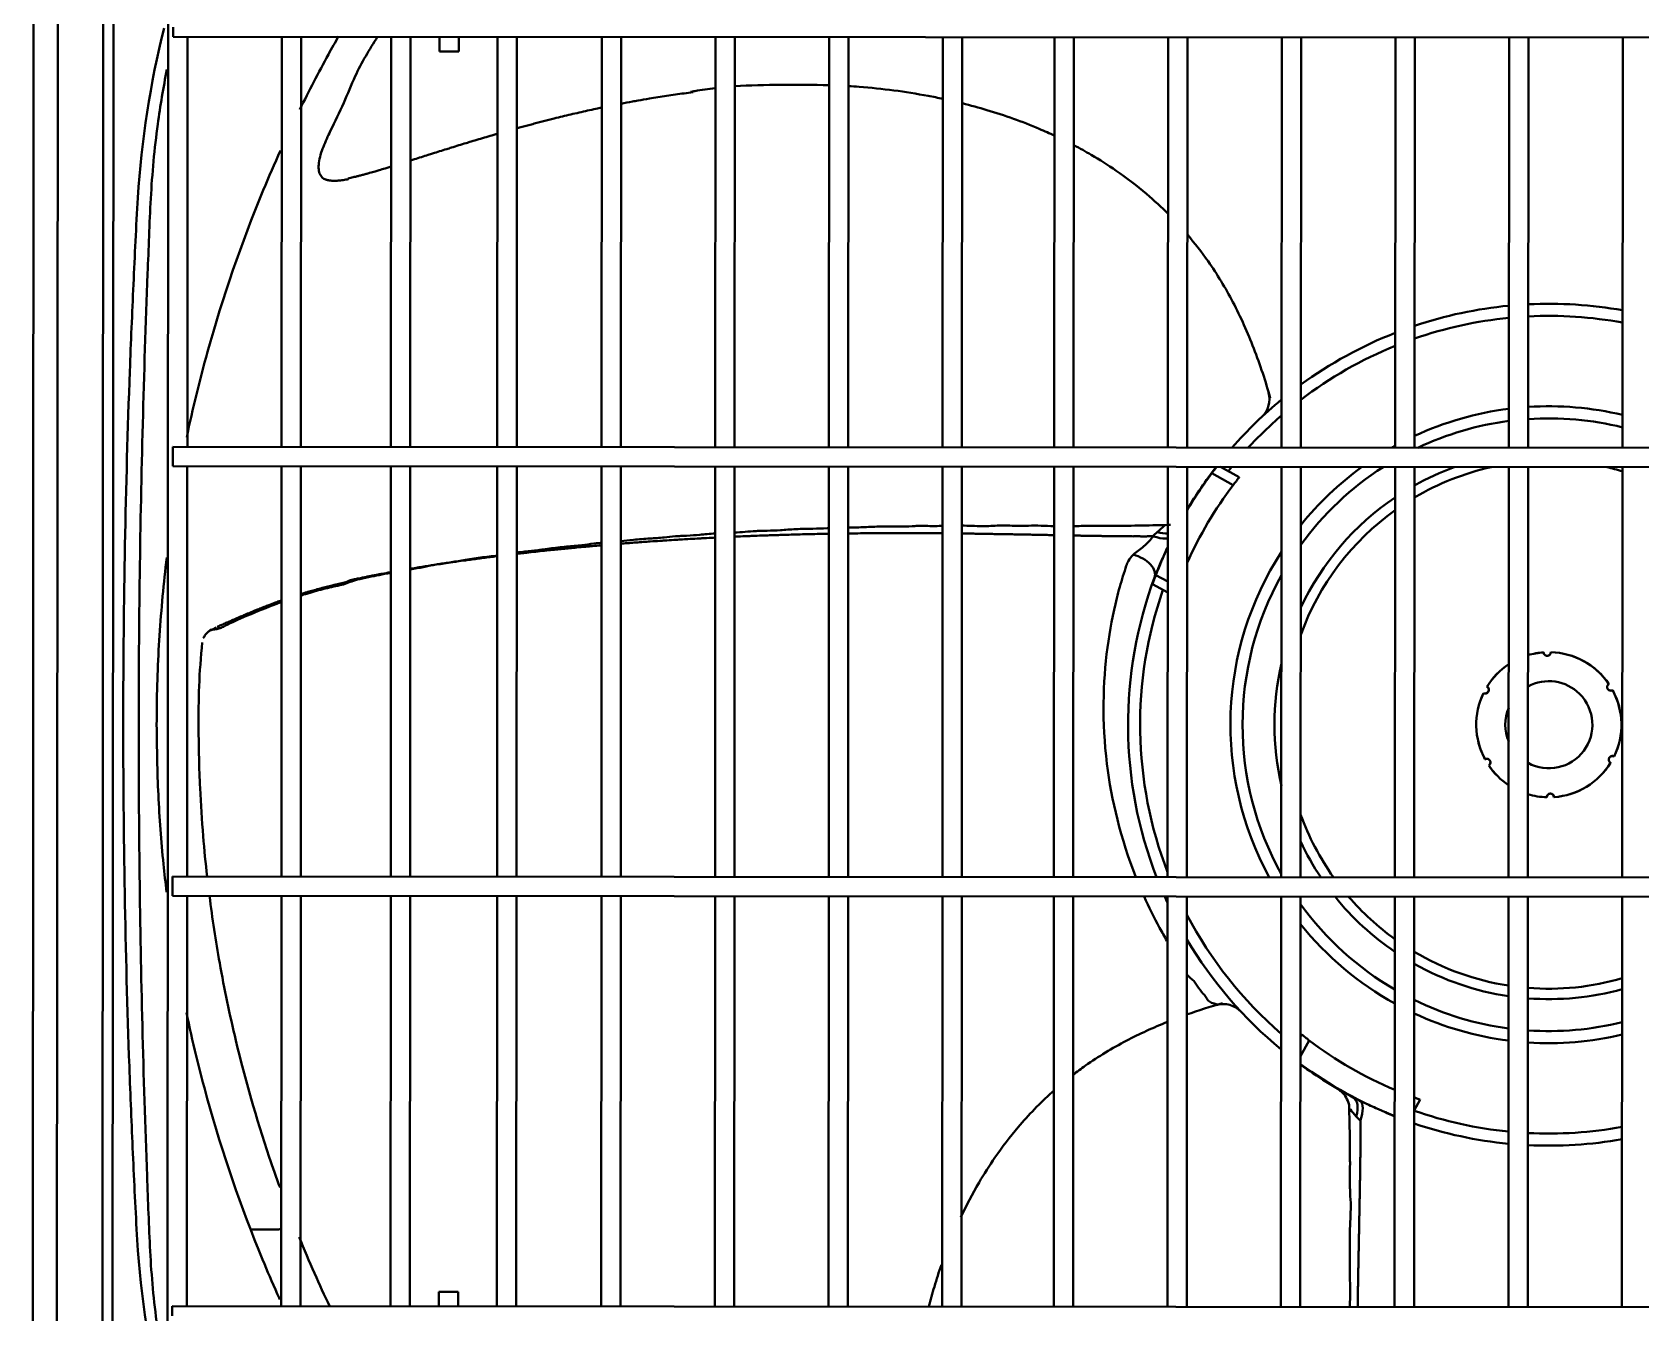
# Model space of a CAD drawing. Extents: x 58467 to 79089, y -33726 to -17391.
# Drawn here: x 78372.47 to 78405.73, y -20826.59 to -20800.13 of the extents above; entities that cross this region are included whole.
import ezdxf

# ---------------------------------------------------------------- set-up
doc = ezdxf.new("R2010")
doc.units = 0
doc.header["$LTSCALE"] = 100
doc.layers.add('+ENTE-ST-DOSEME USTU KONDDRENAJ', color=110, linetype='DOSEMEUSTUKONDENSDRENAJ_LINE', lineweight=40)
doc.linetypes.add('DOSEMEUSTUKONDENSDRENAJ_LINE', pattern='A,300,-40,["CD",Standard,S=15,R=0,X=-35,Y=-7.5],0', length=340)

# ---------------------------------------------------------------- blocks, each defined once
blk = doc.blocks.new('TV KLİMA SANTRALİ')
at = {"color": 3}
for p, q in [((54063.06, -33545.383, -2.269), (54063.102, -33477.332, -2.269)), ((54063.102, -33477.378, -2.269), (54063.06, -33545.383, -2.269)), ((54063.102, -33477.378, -2.269), (54063.06, -33545.383, -2.269)), ((54063.601, -33477.332, -2.269), (54063.56, -33545.384, -2.269)), ((54064.504, -33538.949, -2.269), (54064.534, -33489.893, -2.269)), ((54064.746, -33489.981, -2.269), (54064.716, -33538.797, -2.269)), ((54065.879, -33491.726, -2.269), (54065.851, -33537.118, -2.269)), ((54065.973, -33501.304, -2.269), (54065.973, -33501.104, -2.269)), ((54065.973, -33501.304, -2.269), (54184.335, -33501.376, -2.269)), ((54066.268, -33509.784, -2.269), (54066.273, -33501.304, -2.269)), ((54068.222, -33501.306, -2.269), (54068.217, -33509.785, -2.269)), ((54068.617, -33509.785, -2.269), (54068.622, -33501.306, -2.269)), ((54070.482, -33501.307, -2.269), (54070.476, -33509.786, -2.269)), ((54070.876, -33509.786, -2.269), (54070.881, -33501.307, -2.269)), ((54071.481, -33501.307, -2.269), (54071.481, -33501.607, -2.269)), ((54071.881, -33501.608, -2.269), (54071.881, -33501.308, -2.269)), ((54072.681, -33501.309, -2.269), (54072.676, -33509.787, -2.269)), ((54073.076, -33509.788, -2.269), (54073.081, -33501.309, -2.269)), ((54074.838, -33501.31, -2.269), (54074.832, -33509.789, -2.269)), ((54075.232, -33509.789, -2.269), (54075.238, -33501.31, -2.269)), ((54077.187, -33501.312, -2.269), (54077.182, -33509.79, -2.269)), ((54077.582, -33509.79, -2.269), (54077.587, -33501.312, -2.269)), ((54079.537, -33501.313, -2.269), (54079.532, -33509.792, -2.269)), ((54079.932, -33509.792, -2.269), (54079.937, -33501.313, -2.269)), ((54081.886, -33501.314, -2.269), (54081.881, -33509.793, -2.269)), ((54082.281, -33509.793, -2.269), (54082.286, -33501.315, -2.269)), ((54084.193, -33501.316, -2.269), (54084.188, -33509.794, -2.269)), ((54084.588, -33509.795, -2.269), (54084.593, -33501.316, -2.269)), ((54086.543, -33501.317, -2.269), (54086.538, -33509.796, -2.269)), ((54086.938, -33509.796, -2.269), (54086.943, -33501.317, -2.269)), ((54088.892, -33501.319, -2.269), (54088.887, -33509.797, -2.269)), ((54089.287, -33509.797, -2.269), (54089.292, -33501.319, -2.269)), ((54091.242, -33501.32, -2.269), (54091.237, -33509.799, -2.269)), ((54091.637, -33509.799, -2.269), (54091.642, -33501.32, -2.269)), ((54093.592, -33501.321, -2.269), (54093.586, -33509.8, -2.269)), ((54093.986, -33509.8, -2.269), (54093.992, -33501.322, -2.269)), ((54095.941, -33501.323, -2.269), (54095.936, -33509.802, -2.269)), ((54071.481, -33501.607, -2.269), (54071.881, -33501.608, -2.269)), ((54088.481, -33509.16, -2.269), (54088.501, -33509.142, -2.269)), ((54184.33, -33509.855, -2.269), (54065.967, -33509.783, -2.269)), ((54065.967, -33509.983, -2.269), (54065.967, -33509.783, -2.269)), ((54065.967, -33510.183, -2.269), (54065.967, -33509.983, -2.269)), ((54065.967, -33510.183, -2.269), (54184.33, -33510.255, -2.269)), ((54066.262, -33518.662, -2.269), (54066.267, -33510.183, -2.269)), ((54068.217, -33510.184, -2.269), (54068.212, -33518.663, -2.269)), ((54068.612, -33518.663, -2.269), (54068.617, -33510.184, -2.269)), ((54070.476, -33510.186, -2.269), (54070.471, -33518.664, -2.269)), ((54070.871, -33518.664, -2.269), (54070.876, -33510.186, -2.269)), ((54072.676, -33510.187, -2.269), (54072.67, -33518.665, -2.269)), ((54073.07, -33518.665, -2.269), (54073.076, -33510.188, -2.269)), ((54074.832, -33510.189, -2.269), (54074.827, -33518.666, -2.269)), ((54075.227, -33518.667, -2.269), (54075.232, -33510.189, -2.269)), ((54077.182, -33510.19, -2.269), (54077.177, -33518.668, -2.269)), ((54077.577, -33518.668, -2.269), (54077.582, -33510.19, -2.269)), ((54079.531, -33510.192, -2.269), (54079.526, -33518.669, -2.269)), ((54079.926, -33518.669, -2.269), (54079.931, -33510.192, -2.269)), ((54081.881, -33510.193, -2.269), (54081.876, -33518.671, -2.269)), ((54082.276, -33518.671, -2.269), (54082.281, -33510.193, -2.269)), ((54084.188, -33510.194, -2.269), (54084.183, -33518.672, -2.269)), ((54084.582, -33518.672, -2.269), (54084.588, -33510.195, -2.269)), ((54086.537, -33510.196, -2.269), (54086.532, -33518.673, -2.269)), ((54086.932, -33518.674, -2.269), (54086.937, -33510.196, -2.269)), ((54087.624, -33510.196, -2.269), (54088.014, -33510.41, -2.269)), ((54088.887, -33510.197, -2.269), (54088.882, -33518.675, -2.269)), ((54089.282, -33518.675, -2.269), (54089.287, -33510.197, -2.269)), ((54091.237, -33510.199, -2.269), (54091.231, -33518.676, -2.269)), ((54091.631, -33518.677, -2.269), (54091.637, -33510.199, -2.269)), ((54093.586, -33510.2, -2.269), (54093.581, -33518.678, -2.269)), ((54093.981, -33518.678, -2.269), (54093.986, -33510.2, -2.269)), ((54095.936, -33510.202, -2.269), (54095.931, -33518.679, -2.269)), ((54087.889, -33510.57, -2.269), (54087.446, -33510.326, -2.269)), ((54086.291, -33512.43, -2.269), (54086.536, -33512.564, -2.269)), ((54086.536, -33512.792, -2.269), (54086.221, -33512.619, -2.269)), ((54084.59, -33513.518, -2.269), (54084.586, -33513.517, -2.269)), ((54084.59, -33513.518, -2.269), (54084.586, -33513.517, -2.269)), ((54184.325, -33518.733, -2.269), (54065.962, -33518.661, -2.269)), ((54065.962, -33518.861, -2.269), (54065.962, -33518.661, -2.269)), ((54065.962, -33519.061, -2.269), (54065.962, -33518.861, -2.269)), ((54065.962, -33519.061, -2.269), (54184.325, -33519.133, -2.269)), ((54066.257, -33527.54, -2.269), (54066.262, -33519.061, -2.269)), ((54068.212, -33519.062, -2.269), (54068.206, -33527.541, -2.269)), ((54068.606, -33527.542, -2.269), (54068.612, -33519.062, -2.269)), ((54070.471, -33519.064, -2.269), (54070.466, -33527.542, -2.269)), ((54070.865, -33527.543, -2.269), (54070.871, -33519.064, -2.269)), ((54072.67, -33519.065, -2.269), (54072.665, -33527.544, -2.269)), ((54073.065, -33527.544, -2.269), (54073.07, -33519.065, -2.269)), ((54074.827, -33519.066, -2.269), (54074.822, -33527.545, -2.269)), ((54075.222, -33527.545, -2.269), (54075.227, -33519.067, -2.269)), ((54077.176, -33519.068, -2.269), (54077.171, -33527.546, -2.269)), ((54077.571, -33527.547, -2.269), (54077.576, -33519.068, -2.269)), ((54079.526, -33519.069, -2.269), (54079.521, -33527.548, -2.269)), ((54079.921, -33527.548, -2.269), (54079.926, -33519.069, -2.269)), ((54081.876, -33519.071, -2.269), (54081.871, -33527.549, -2.269)), ((54082.27, -33527.549, -2.269), (54082.276, -33519.071, -2.269)), ((54084.182, -33519.072, -2.269), (54084.177, -33527.551, -2.269)), ((54084.577, -33527.551, -2.269), (54084.582, -33519.072, -2.269)), ((54086.532, -33519.073, -2.269), (54086.527, -33527.552, -2.269)), ((54086.927, -33527.552, -2.269), (54086.932, -33519.074, -2.269)), ((54088.882, -33519.075, -2.269), (54088.876, -33527.553, -2.269)), ((54089.276, -33527.554, -2.269), (54089.282, -33519.075, -2.269)), ((54091.231, -33519.076, -2.269), (54091.226, -33527.555, -2.269)), ((54091.626, -33527.555, -2.269), (54091.631, -33519.077, -2.269)), ((54093.581, -33519.078, -2.269), (54093.576, -33527.556, -2.269)), ((54093.976, -33527.557, -2.269), (54093.981, -33519.078, -2.269)), ((54095.93, -33519.079, -2.269), (54095.925, -33527.558, -2.269)), ((54088.042, -33521.446, -2.269), (54088.031, -33521.434, -2.269)), ((54089.28, -33521.958, -2.269), (54089.3, -33521.922, -2.269)), ((54089.46, -33522.046, -2.269), (54089.28, -33522.374, -2.269)), ((54091.753, -33523.27, -2.269), (54091.628, -33523.497, -2.269)), ((54068.101, -33525.955, -2.269), (54067.602, -33525.955, -2.269)), ((54071.465, -33527.243, -2.269), (54071.465, -33527.543, -2.269)), ((54071.865, -33527.544, -2.269), (54071.865, -33527.244, -2.269)), ((54065.956, -33527.74, -2.269), (54065.957, -33527.54, -2.269)), ((54184.319, -33527.612, -2.269), (54065.957, -33527.54, -2.269))]:
    blk.add_line(p, q, dxfattribs=at)
at = {"color": 3, "extrusion": (0, 0, -1)}
for centre, radius, start, end in [((-54094.413, -33515.523, 2.269), 8.699, 71.4011, 84.5622), ((-54094.413, -33515.523, 2.269), 8.699, 87.203, 100.0977), ((-54094.413, -33515.523, 2.269), 8.699, 53.9052, 68.5987), ((-54094.413, -33515.523, 2.269), 8.699, 41.1747, 50.5713), ((-54094.413, -33515.523, 2.269), 6.582, 65.0486, 82.7843), ((-54094.413, -33515.523, 2.269), 6.582, 86.283, 103.3774), ((-54094.413, -33515.523, 2.269), 6.582, 60.4193, 61.1449), ((-54094.413, -33515.523, 2.269), 8.699, 30.7488, 37.7632), ((-54094.413, -33515.523, 2.269), 6.582, 38.8361, 53.9955), ((-54094.413, -33515.523, 2.269), 5.671, 60.6836, 69.8355), ((-54094.413, -33515.523, 2.269), 8.191, 24.1036, 37.2082), ((-54094.413, -33515.523, 2.269), 5.671, 25.2911, 55.9305), ((-54094.413, -33515.523, 2.269), 6.582, 331.3811, 32.8905), ((-54094.413, -33515.523, 2.269), 8.699, 338.763, 20.4706), ((-54094.413, -33515.523, 2.269), 1.5, 73.3885, 85.9198), ((-54094.413, -33515.523, 2.269), 1.5, 73.3885, 85.82), ((-54094.381, -33514.023, 2.269), 0.075, 180.2174, 357.3523), ((-54094.413, -33515.523, 2.269), 1.5, 91.5498, 145.82), ((-54094.413, -33515.523, 2.269), 1.5, 91.65, 145.9198), ((-54094.413, -33515.523, 2.269), 5.671, 347.1649, 12.8937), ((-54094.413, -33515.523, 2.269), 1.5, 31.5485, 56.4533), ((-54094.413, -33515.523, 2.269), 1.5, 31.65, 56.4538), ((-54093.098, -33514.801, 2.269), 0.075, 120.2174, 297.3523), ((-54095.695, -33514.746, 2.269), 0.075, 240.2174, 57.3523), ((-54094.413, -33515.523, 2.269), 1.5, 151.5498, 205.82), ((-54094.413, -33515.523, 2.269), 1.5, 151.65, 205.9198), ((-54094.413, -33515.523, 2.269), 1.5, 331.5498, 25.8212), ((-54094.413, -33515.523, 2.269), 1.5, 331.65, 25.9198), ((-54095.727, -33516.245, 2.269), 0.075, 300.2174, 117.3523), ((-54093.13, -33516.3, 2.269), 0.075, 60.2174, 237.3523), ((-54094.413, -33515.523, 2.269), 1.5, 303.6166, 325.9198), ((-54094.413, -33515.523, 2.269), 1.5, 303.6167, 325.82), ((-54094.413, -33515.523, 2.269), 1.5, 211.65, 265.9198), ((-54094.413, -33515.523, 2.269), 1.5, 211.5498, 265.82), ((-54094.413, -33515.523, 2.269), 1.5, 271.65, 286.6819), ((-54094.413, -33515.523, 2.269), 1.5, 271.5498, 286.6818), ((-54094.444, -33517.022, 2.269), 0.075, 0.2174, 177.3523), ((-54094.413, -33515.523, 2.269), 5.671, 326.223, 334.7674), ((-54094.413, -33515.523, 2.269), 8.699, 334.9544, 335.9075), ((-54094.413, -33515.523, 2.269), 5.671, 304.128, 321.2055), ((-54094.413, -33515.523, 2.269), 6.582, 298.9136, 321.2224), ((-54094.413, -33515.523, 2.269), 8.699, 309.5, 329.3225), ((-54094.413, -33515.523, 2.269), 5.671, 278.4443, 299.3749), ((-54094.413, -33515.523, 2.269), 5.671, 254.4874, 274.3774), ((-54094.413, -33515.523, 2.269), 6.582, 277.2743, 295.0099), ((-54094.413, -33515.523, 2.269), 8.191, 292.8743, 307.2082), ((-54094.413, -33515.523, 2.269), 6.582, 256.6811, 273.7755), ((-54094.413, -33515.523, 2.269), 8.699, 297.7046, 306.1661), ((-54094.413, -33515.523, 2.269), 8.699, 275.5067, 288.6678), ((-54094.413, -33515.523, 2.269), 8.699, 259.97, 272.8647)]:
    blk.add_arc(centre, radius, start, end, dxfattribs=at)
at = {"color": 3}
for centre, radius, start, end in [((54094.413, -33515.523, -2.269), 8.449, 95.6005, 109.1697), ((54094.413, -33515.523, -2.269), 8.449, 79.6011, 92.881), ((54094.413, -33515.523, -2.269), 8.449, 112.0688, 127.3423), ((54094.413, -33515.523, -2.269), 8.449, 130.8388, 137.3275), ((54094.413, -33515.523, -2.269), 6.332, 76.0714, 93.852), ((54094.413, -33515.523, -2.269), 6.332, 97.4914, 115.3058), ((54094.413, -33515.523, -2.269), 8.449, 140.9126, 141.6783), ((54094.413, -33515.523, -2.269), 6.332, 122.7589, 144.0551), ((54094.413, -33515.523, -2.269), 5.455, 102.5933, 120.5933), ((54094.413, -33515.523, -2.269), 5.455, 73.782, 77.3314), ((54094.413, -33515.523, -2.269), 8.691, 143.28, 149.3367), ((54094.413, -33515.523, -2.269), 5.455, 125.6107, 160.0582), ((54094.413, -33515.523, -2.269), 8.691, 154.9918, 159.1503), ((54094.413, -33515.523, -2.269), 6.332, 150.7882, 209.142), ((54094.413, -33515.523, -2.269), 8.449, 160.7519, 201.1356), ((54094.413, -33515.523, -2.269), 0.9, 44.9651, 118.4781), ((54094.413, -33515.523, -2.269), 0.9, 157.167, 202.7632), ((54094.413, -33515.523, -2.269), 0.9, 241.4519, 44.9651), ((54094.413, -33515.523, -2.269), 5.455, 199.872, 215.3182), ((54094.413, -33515.523, -2.269), 5.455, 220.6507, 234.3195), ((54094.413, -33515.523, -2.269), 8.449, 207.6919, 229.0906), ((54094.413, -33515.523, -2.269), 6.332, 215.8751, 239.832), ((54094.413, -33515.523, -2.269), 5.455, 239.337, 261.2182), ((54094.413, -33515.523, -2.269), 5.455, 265.4482, 286.1482), ((54094.413, -33515.523, -2.269), 6.332, 243.9326, 262.4389), ((54094.413, -33515.523, -2.269), 6.332, 266.0782, 283.8589), ((54094.413, -33515.523, -2.269), 8.691, 233.7985, 248.508), ((54094.413, -33515.523, -2.269), 8.449, 250.7519, 264.331), ((54094.413, -33515.523, -2.269), 8.449, 267.0506, 280.3304), ((54068.101, -33525.455, -2.269), 0.5, 269.9651, 282.2713)]:
    blk.add_arc(centre, radius, start, end, dxfattribs=at)
at = {"color": 3, "extrusion": (6.04762e-06, 5.63815e-06, 1)}
blk.add_arc((54088.139, -33508.796, -2.128), 0.5, 313.0528, 16.4385, dxfattribs=at)
at = {"color": 3, "extrusion": (-5.02823e-06, 5.39341e-06, 1)}
blk.add_arc((54087.685, -33521.796, -2.723), 0.5, 43.0528, 106.4328, dxfattribs=at)
at = {"color": 3}
for centre, major_axis, ratio, start_param, end_param in [((54086.269, -33511.246, -2.269), (-0.443, 0.232), 0.512974, 1.938544, 2.458256), ((54085.795, -33512.306, -2.269), (0.468, -0.175), 0.588101, 0, 1.726902), ((54090.136, -33523.667, -2.269), (-0.232, -0.443), 0.512974, 1.938544, 3.141593)]:
    blk.add_ellipse(centre, major_axis=major_axis, ratio=ratio, start_param=start_param, end_param=end_param, dxfattribs=at)
for points, knots in [([(54064.943, -33515.405, -2.269), (54064.944, -33513.007, -2.269), (54064.989, -33510.612, -2.269), (54065.101, -33507.619, -2.269), (54065.126, -33507.021, -2.269), (54065.182, -33505.826, -2.269), (54065.208, -33505.228, -2.269), (54065.32, -33503.442, -2.269), (54065.501, -33502.273, -2.269), (54065.787, -33501.127, -2.269)], [0, 0, 0, 0, 0.5, 0.5, 0.625, 0.625, 0.75, 0.75, 1, 1, 1, 1]), ([(54068.593, -33502.808, -2.269), (54068.782, -33502.425, -2.269), (54069.045, -33501.918, -2.269), (54069.323, -33501.419, -2.269), (54069.394, -33501.293, -2.269)], [0, 0, 0, 0, 0.747188, 1, 1, 1, 1]), ([(54070.202, -33501.302, -2.269), (54070.03, -33501.568, -2.269), (54069.763, -33502.021, -2.269), (54069.509, -33502.677, -2.269), (54069.266, -33503.16, -2.269), (54069.075, -33503.572, -2.269), (54068.987, -33503.843, -2.269), (54068.977, -33504.045, -2.269), (54069.001, -33504.137, -2.269), (54069.037, -33504.194, -2.269), (54069.082, -33504.238, -2.269), (54069.122, -33504.256, -2.269), (54069.153, -33504.264, -2.269)], [0, 0, 0, 0, 0.285729, 0.472156, 0.665521, 0.767672, 0.867545, 0.908718, 0.944194, 0.959349, 0.972834, 1, 1, 1, 1]), ([(54065.846, -33501.98, -2.269), (54065.772, -33502.355, -2.269), (54065.709, -33502.732, -2.269), (54065.588, -33503.62, -2.269), (54065.54, -33504.133, -2.269), (54065.484, -33505.165, -2.269), (54065.467, -33505.683, -2.269), (54065.407, -33507.236, -2.269), (54065.373, -33508.272, -2.269), (54065.292, -33511.38, -2.269), (54065.263, -33513.452, -2.269), (54065.262, -33515.525, -2.269)], [0, 0, 0, 0, 0.085061, 0.085061, 0.199428, 0.199428, 0.313796, 0.313796, 0.54253, 0.54253, 1, 1, 1, 1]), ([(54075.234, -33502.689, -2.269), (54075.234, -33502.689, -2.269), (54075.311, -33502.674, -2.269), (54075.428, -33502.652, -2.269), (54075.623, -33502.617, -2.269), (54075.798, -33502.586, -2.269), (54075.996, -33502.554, -2.269), (54076.175, -33502.527, -2.269), (54076.357, -33502.5, -2.269), (54076.539, -33502.475, -2.269), (54076.661, -33502.459, -2.269), (54076.721, -33502.452, -2.269)], [0, 0, 0, 0, 0.000398, 0.160308, 0.240263, 0.400174, 0.520106, 0.640039, 0.759972, 0.879905, 1, 1, 1, 1]), ([(54076.669, -33502.445, -2.269), (54076.699, -33502.439, -2.269), (54076.868, -33502.407, -2.269), (54077.04, -33502.382, -2.269), (54077.182, -33502.365, -2.269)], [0, 0, 0, 0, 0.174109, 1, 1, 1, 1]), ([(54077.581, -33502.329, -2.269), (54077.9, -33502.307, -2.269), (54078.553, -33502.294, -2.269), (54079.205, -33502.297, -2.269), (54079.537, -33502.308, -2.269)], [0, 0, 0, 0, 0.49152, 1, 1, 1, 1]), ([(54079.937, -33502.326, -2.269), (54080.01, -33502.33, -2.269), (54080.559, -33502.367, -2.269), (54081.212, -33502.452, -2.269), (54081.786, -33502.567, -2.269), (54081.888, -33502.589, -2.269)], [0, 0, 0, 0, 0.111828, 0.842309, 1, 1, 1, 1]), ([(54073.079, -33503.197, -2.269), (54073.081, -33503.197, -2.269), (54073.118, -33503.187, -2.269), (54073.227, -33503.157, -2.269), (54073.372, -33503.118, -2.269), (54073.555, -33503.07, -2.269), (54073.702, -33503.032, -2.269), (54073.871, -33502.99, -2.269), (54074.022, -33502.953, -2.269), (54074.195, -33502.911, -2.269), (54074.368, -33502.871, -2.269), (54074.541, -33502.832, -2.269), (54074.696, -33502.798, -2.269), (54074.793, -33502.778, -2.269), (54074.832, -33502.769, -2.269)], [0, 0, 0, 0, 0.002684, 0.066908, 0.195355, 0.259579, 0.388026, 0.45225, 0.548585, 0.64492, 0.741256, 0.837591, 0.933927, 1, 1, 1, 1]), ([(54082.289, -33502.681, -2.269), (54082.459, -33502.724, -2.269), (54082.998, -33502.87, -2.269), (54083.635, -33503.097, -2.269), (54084.093, -33503.301, -2.269), (54084.198, -33503.35, -2.269)], [0, 0, 0, 0, 0.261577, 0.828831, 1, 1, 1, 1]), ([(54070.878, -33503.864, -2.269), (54070.908, -33503.855, -2.269), (54070.983, -33503.831, -2.269), (54071.104, -33503.792, -2.269), (54071.231, -33503.752, -2.269), (54071.354, -33503.713, -2.269), (54071.482, -33503.673, -2.269), (54071.612, -33503.632, -2.269), (54071.744, -33503.591, -2.269), (54071.878, -33503.549, -2.269), (54072.015, -33503.507, -2.269), (54072.153, -33503.466, -2.269), (54072.291, -33503.424, -2.269), (54072.447, -33503.378, -2.269), (54072.577, -33503.34, -2.269), (54072.654, -33503.317, -2.269), (54072.679, -33503.31, -2.269)], [0, 0, 0, 0, 0.053389, 0.135929, 0.218468, 0.273495, 0.356035, 0.438575, 0.493601, 0.576141, 0.658681, 0.713708, 0.796247, 0.878787, 0.961327, 1, 1, 1, 1]), ([(54084.599, -33503.549, -2.269), (54084.718, -33503.612, -2.269), (54085.014, -33503.776, -2.269), (54085.522, -33504.099, -2.269), (54086.058, -33504.508, -2.269), (54086.405, -33504.827, -2.269), (54086.551, -33504.973, -2.269)], [0, 0, 0, 0, 0.167806, 0.420315, 0.746772, 1, 1, 1, 1]), ([(54066.254, -33509.585, -2.269), (54066.379, -33508.992, -2.269), (54066.802, -33507.258, -2.269), (54067.483, -33505.283, -2.269), (54068.071, -33503.928, -2.269), (54068.194, -33503.655, -2.269)], [0, 0, 0, 0, 0.290837, 0.856482, 1, 1, 1, 1]), ([(54069.14, -33504.26, -2.269), (54069.155, -33504.265, -2.269), (54069.18, -33504.271, -2.269), (54069.211, -33504.276, -2.269), (54069.256, -33504.281, -2.269), (54069.293, -33504.282, -2.269), (54069.337, -33504.281, -2.269), (54069.388, -33504.278, -2.269), (54069.433, -33504.274, -2.269), (54069.493, -33504.266, -2.269), (54069.545, -33504.258, -2.269), (54069.608, -33504.247, -2.269), (54069.578, -33504.235, -2.269), (54069.655, -33504.219, -2.269), (54069.733, -33504.2, -2.269), (54069.814, -33504.18, -2.269), (54069.887, -33504.161, -2.269), (54069.961, -33504.141, -2.269), (54070.049, -33504.117, -2.269), (54070.14, -33504.091, -2.269), (54070.246, -33504.059, -2.269), (54070.341, -33504.031, -2.269), (54070.424, -33504.006, -2.269), (54070.466, -33503.993, -2.269), (54070.479, -33503.989, -2.269)], [0, 0, 0, 0, 0.062879, 0.105521, 0.148163, 0.190805, 0.233447, 0.276089, 0.318731, 0.361373, 0.404015, 0.446657, 0.489299, 0.531941, 0.595904, 0.638546, 0.681188, 0.72383, 0.766472, 0.830435, 0.873077, 0.93704, 0.979682, 1, 1, 1, 1]), ([(54086.947, -33505.402, -2.269), (54087.095, -33505.576, -2.269), (54087.437, -33506.016, -2.269), (54087.91, -33506.795, -2.269), (54088.333, -33507.75, -2.269), (54088.559, -33508.427, -2.269), (54088.655, -33508.777, -2.269)], [0, 0, 0, 0, 0.182173, 0.442327, 0.718068, 1, 1, 1, 1]), ([(54087.446, -33510.326, -2.269), (54087.46, -33510.308, -2.269), (54087.474, -33510.29, -2.269), (54087.5, -33510.255, -2.269), (54087.512, -33510.239, -2.269), (54087.532, -33510.214, -2.269), (54087.54, -33510.203, -2.269), (54087.546, -33510.195, -2.269)], [0, 0, 0, 0, 0.355398, 0.355398, 0.710856, 0.710856, 1, 1, 1, 1]), ([(54088.014, -33510.41, -2.269), (54088.014, -33510.41, -2.269), (54088.011, -33510.413, -2.269), (54088.002, -33510.425, -2.269), (54087.995, -33510.433, -2.269), (54087.978, -33510.455, -2.269), (54087.967, -33510.468, -2.269), (54087.944, -33510.498, -2.269), (54087.931, -33510.515, -2.269), (54087.908, -33510.545, -2.269), (54087.899, -33510.557, -2.269), (54087.889, -33510.57, -2.269)], [0, 0, 0, 0, 0.211356, 0.211356, 0.422617, 0.422617, 0.635365, 0.635365, 0.851032, 0.851032, 1, 1, 1, 1]), ([(54079.53, -33511.46, -2.269), (54079.518, -33511.46, -2.269), (54079.41, -33511.468, -2.269), (54079.244, -33511.472, -2.269), (54079.023, -33511.474, -2.269), (54078.784, -33511.483, -2.269), (54078.531, -33511.503, -2.269), (54078.316, -33511.514, -2.269), (54078.144, -33511.516, -2.269), (54077.986, -33511.52, -2.269), (54077.802, -33511.54, -2.269), (54077.655, -33511.547, -2.269), (54077.581, -33511.55, -2.269)], [0, 0, 0, 0, 0.018343, 0.157453, 0.238031, 0.324289, 0.506652, 0.672833, 0.73751, 0.790122, 0.895489, 1, 1, 1, 1]), ([(54081.875, -33511.415, -2.269), (54081.852, -33511.415, -2.269), (54081.727, -33511.418, -2.269), (54081.591, -33511.416, -2.269), (54081.429, -33511.413, -2.269), (54081.346, -33511.414, -2.269), (54081.193, -33511.423, -2.269), (54081.015, -33511.431, -2.269), (54080.798, -33511.427, -2.269), (54080.545, -33511.426, -2.269), (54080.258, -33511.44, -2.269), (54080.057, -33511.448, -2.269), (54079.943, -33511.449, -2.269), (54079.932, -33511.449, -2.269)], [0, 0, 0, 0, 0.038603, 0.211293, 0.242009, 0.269654, 0.324997, 0.458672, 0.537504, 0.623223, 0.806489, 0.981461, 1, 1, 1, 1]), ([(54084.187, -33511.419, -2.269), (54084.098, -33511.415, -2.269), (54083.813, -33511.404, -2.269), (54083.509, -33511.414, -2.269), (54083.263, -33511.409, -2.269), (54083.138, -33511.406, -2.269), (54082.955, -33511.408, -2.269), (54082.759, -33511.425, -2.269), (54082.492, -33511.412, -2.269), (54082.345, -33511.408, -2.269), (54082.279, -33511.408, -2.269)], [0, 0, 0, 0, 0.131646, 0.410876, 0.520141, 0.562705, 0.601468, 0.78581, 0.899724, 1, 1, 1, 1]), ([(54086.594, -33511.392, -2.269), (54086.398, -33511.398, -2.269), (54086.002, -33511.409, -2.269), (54085.58, -33511.412, -2.269), (54085.295, -33511.414, -2.269), (54085.172, -33511.412, -2.269), (54085.041, -33511.414, -2.269), (54084.932, -33511.411, -2.269), (54084.831, -33511.412, -2.269), (54084.715, -33511.417, -2.269), (54084.637, -33511.422, -2.269), (54084.585, -33511.425, -2.269)], [0, 0, 0, 0, 0.286213, 0.579725, 0.615099, 0.700692, 0.766378, 0.829652, 0.869632, 0.911891, 1, 1, 1, 1]), ([(54086.316, -33511.542, -2.269), (54086.368, -33511.495, -2.269), (54086.419, -33511.451, -2.269), (54086.475, -33511.408, -2.269), (54086.485, -33511.398, -2.269), (54086.482, -33511.396, -2.269)], [0, 0, 0, 0, 0.677972, 0.677972, 1, 1, 1, 1]), ([(54074.833, -33511.765, -2.269), (54074.817, -33511.766, -2.269), (54074.765, -33511.77, -2.269), (54074.622, -33511.783, -2.269), (54074.405, -33511.819, -2.269), (54074.15, -33511.838, -2.269), (54073.922, -33511.861, -2.269), (54073.693, -33511.891, -2.269), (54073.464, -33511.924, -2.269), (54073.248, -33511.945, -2.269), (54073.107, -33511.962, -2.269), (54073.075, -33511.966, -2.269)], [0, 0, 0, 0, 0.026625, 0.086224, 0.216151, 0.379674, 0.473035, 0.573734, 0.780901, 0.950937, 1, 1, 1, 1]), ([(54074.833, -33511.814, -2.269), (54074.816, -33511.816, -2.269), (54074.737, -33511.823, -2.269), (54074.626, -33511.832, -2.269), (54074.469, -33511.846, -2.269), (54074.327, -33511.86, -2.269), (54074.169, -33511.875, -2.269), (54074.026, -33511.889, -2.269), (54073.883, -33511.903, -2.269), (54073.728, -33511.919, -2.269), (54073.59, -33511.934, -2.269), (54073.437, -33511.95, -2.269), (54073.3, -33511.966, -2.269), (54073.169, -33511.98, -2.269), (54073.099, -33511.989, -2.269), (54073.075, -33511.991, -2.269)], [0, 0, 0, 0, 0.028017, 0.134196, 0.187285, 0.293464, 0.373098, 0.452732, 0.532366, 0.612, 0.718179, 0.771268, 0.877447, 0.957081, 1, 1, 1, 1]), ([(54077.181, -33511.57, -2.269), (54077.18, -33511.57, -2.269), (54077.064, -33511.579, -2.269), (54076.866, -33511.599, -2.269), (54076.653, -33511.614, -2.269), (54076.479, -33511.621, -2.269), (54076.316, -33511.629, -2.269), (54076.105, -33511.657, -2.269), (54075.873, -33511.672, -2.269), (54075.655, -33511.685, -2.269), (54075.445, -33511.705, -2.269), (54075.311, -33511.721, -2.269), (54075.228, -33511.731, -2.269)], [0, 0, 0, 0, 0.001003, 0.175577, 0.336729, 0.400183, 0.452324, 0.558124, 0.692378, 0.769859, 0.852982, 1, 1, 1, 1]), ([(54077.17, -33511.656, -2.269), (54077.147, -33511.657, -2.269), (54077.058, -33511.662, -2.269), (54076.938, -33511.668, -2.269), (54076.776, -33511.677, -2.269), (54076.631, -33511.685, -2.269), (54076.47, -33511.695, -2.269), (54076.309, -33511.705, -2.269), (54076.163, -33511.714, -2.269), (54076.002, -33511.725, -2.269), (54075.855, -33511.735, -2.269), (54075.69, -33511.746, -2.269), (54075.544, -33511.757, -2.269), (54075.399, -33511.768, -2.269), (54075.297, -33511.776, -2.269), (54075.243, -33511.78, -2.269), (54075.237, -33511.781, -2.269)], [0, 0, 0, 0, 0.035053, 0.135553, 0.185802, 0.286301, 0.361675, 0.43705, 0.537549, 0.587798, 0.688297, 0.763672, 0.839046, 0.91442, 0.989795, 1, 1, 1, 1]), ([(54079.528, -33511.577, -2.269), (54079.482, -33511.577, -2.269), (54079.403, -33511.579, -2.269), (54079.257, -33511.582, -2.269), (54079.122, -33511.585, -2.269), (54078.952, -33511.589, -2.269), (54078.801, -33511.593, -2.269), (54078.635, -33511.598, -2.269), (54078.488, -33511.602, -2.269), (54078.34, -33511.607, -2.269), (54078.177, -33511.613, -2.269), (54078.029, -33511.618, -2.269), (54077.866, -33511.625, -2.269), (54077.727, -33511.63, -2.269), (54077.621, -33511.635, -2.269), (54077.581, -33511.637, -2.269)], [0, 0, 0, 0, 0.070528, 0.121604, 0.223755, 0.274831, 0.376982, 0.453596, 0.530209, 0.606823, 0.683436, 0.785588, 0.836663, 0.938815, 1, 1, 1, 1]), ([(54081.883, -33511.567, -2.269), (54081.876, -33511.567, -2.269), (54081.837, -33511.567, -2.269), (54081.75, -33511.566, -2.269), (54081.62, -33511.565, -2.269), (54081.474, -33511.564, -2.269), (54081.328, -33511.564, -2.269), (54081.181, -33511.564, -2.269), (54081.033, -33511.563, -2.269), (54080.9, -33511.564, -2.269), (54080.749, -33511.564, -2.269), (54080.613, -33511.564, -2.269), (54080.445, -33511.565, -2.269), (54080.312, -33511.566, -2.269), (54080.148, -33511.568, -2.269), (54080.032, -33511.569, -2.269), (54079.95, -33511.57, -2.269), (54079.933, -33511.57, -2.269)], [0, 0, 0, 0, 0.010487, 0.061193, 0.137252, 0.213312, 0.289371, 0.365431, 0.44149, 0.517549, 0.568256, 0.669668, 0.720374, 0.821787, 0.872493, 0.973906, 1, 1, 1, 1]), ([(54084.188, -33511.605, -2.269), (54084.163, -33511.604, -2.269), (54084.092, -33511.603, -2.269), (54083.987, -33511.601, -2.269), (54083.861, -33511.598, -2.269), (54083.735, -33511.596, -2.269), (54083.61, -33511.593, -2.269), (54083.485, -33511.591, -2.269), (54083.361, -33511.589, -2.269), (54083.236, -33511.586, -2.269), (54083.111, -33511.584, -2.269), (54082.985, -33511.582, -2.269), (54082.858, -33511.58, -2.269), (54082.715, -33511.578, -2.269), (54082.586, -33511.575, -2.269), (54082.438, -33511.573, -2.269), (54082.346, -33511.572, -2.269), (54082.288, -33511.571, -2.269), (54082.28, -33511.571, -2.269)], [0, 0, 0, 0, 0.040051, 0.114821, 0.164667, 0.239437, 0.314206, 0.364053, 0.438822, 0.513592, 0.563438, 0.638207, 0.712977, 0.762823, 0.862516, 0.912362, 0.987132, 1, 1, 1, 1]), ([(54086.227, -33511.629, -2.269), (54086.211, -33511.629, -2.269), (54086.17, -33511.629, -2.269), (54086.085, -33511.63, -2.269), (54085.993, -33511.63, -2.269), (54085.899, -33511.629, -2.269), (54085.816, -33511.63, -2.269), (54085.734, -33511.629, -2.269), (54085.639, -33511.628, -2.269), (54085.538, -33511.628, -2.269), (54085.427, -33511.626, -2.269), (54085.328, -33511.625, -2.269), (54085.221, -33511.624, -2.269), (54085.122, -33511.622, -2.269), (54085.021, -33511.62, -2.269), (54084.906, -33511.619, -2.269), (54084.804, -33511.617, -2.269), (54084.692, -33511.615, -2.269), (54084.623, -33511.613, -2.269), (54084.583, -33511.613, -2.269)], [0, 0, 0, 0, 0.032149, 0.083522, 0.160582, 0.211955, 0.263329, 0.314702, 0.366075, 0.443135, 0.494509, 0.571569, 0.622942, 0.674316, 0.751376, 0.802749, 0.879809, 0.931182, 1, 1, 1, 1]), ([(54085.824, -33512.007, -2.269), (54085.886, -33511.948, -2.269), (54085.969, -33511.898, -2.269), (54086.115, -33511.773, -2.269), (54086.176, -33511.697, -2.269), (54086.24, -33511.631, -2.269)], [0, 0, 0, 0, 0.5, 0.5, 1, 1, 1, 1]), ([(54086.227, -33511.629, -2.269), (54086.227, -33511.629, -2.269), (54086.227, -33511.629, -2.269), (54086.256, -33511.598, -2.269), (54086.286, -33511.569, -2.269), (54086.316, -33511.542, -2.269)], [0, 0, 0, 0, 0.000046, 0.000046, 1, 1, 1, 1]), ([(54086.24, -33511.631, -2.269), (54086.331, -33511.66, -2.269), (54086.417, -33511.676, -2.269), (54086.505, -33511.676, -2.269), (54086.523, -33511.675, -2.269), (54086.54, -33511.673, -2.269)], [0, 0, 0, 0, 0.78393, 0.78393, 1, 1, 1, 1]), ([(54086.536, -33511.846, -2.269), (54086.515, -33511.892, -2.269), (54086.494, -33511.938, -2.269), (54086.435, -33512.071, -2.269), (54086.397, -33512.157, -2.269), (54086.326, -33512.322, -2.269), (54086.293, -33512.402, -2.269), (54086.263, -33512.481, -2.269)], [0, 0, 0, 0, 0.218967, 0.218967, 0.624953, 0.624953, 1, 1, 1, 1]), ([(54065.633, -33515.525, -2.269), (54065.635, -33515.25, -2.269), (54065.64, -33514.702, -2.269), (54065.677, -33513.883, -2.269), (54065.735, -33513.071, -2.269), (54065.795, -33512.467, -2.269), (54065.835, -33512.134, -2.269), (54065.843, -33512.068, -2.269)], [0, 0, 0, 0, 0.238005, 0.47449, 0.709453, 0.942891, 1, 1, 1, 1]), ([(54072.675, -33512.027, -2.269), (54072.662, -33512.029, -2.269), (54072.592, -33512.038, -2.269), (54072.458, -33512.052, -2.269), (54072.208, -33512.084, -2.269), (54071.944, -33512.131, -2.269), (54071.721, -33512.165, -2.269), (54071.536, -33512.191, -2.269), (54071.368, -33512.217, -2.269), (54071.166, -33512.265, -2.269), (54070.99, -33512.293, -2.269), (54070.887, -33512.309, -2.269), (54070.875, -33512.31, -2.269)], [0, 0, 0, 0, 0.0204, 0.107202, 0.200873, 0.403072, 0.589254, 0.661717, 0.721758, 0.842147, 0.982778, 1, 1, 1, 1]), ([(54072.676, -33512.039, -2.269), (54072.636, -33512.044, -2.269), (54072.551, -33512.055, -2.269), (54072.42, -33512.072, -2.269), (54072.283, -33512.09, -2.269), (54072.148, -33512.108, -2.269), (54072, -33512.128, -2.269), (54071.869, -33512.147, -2.269), (54071.723, -33512.167, -2.269), (54071.607, -33512.184, -2.269), (54071.462, -33512.206, -2.269), (54071.333, -33512.226, -2.269), (54071.189, -33512.249, -2.269), (54071.06, -33512.269, -2.269), (54070.955, -33512.287, -2.269), (54070.894, -33512.297, -2.269), (54070.875, -33512.3, -2.269)], [0, 0, 0, 0, 0.063846, 0.137211, 0.210576, 0.283941, 0.357305, 0.455125, 0.504035, 0.601855, 0.650765, 0.748585, 0.821949, 0.895314, 0.968679, 1, 1, 1, 1]), ([(54085.878, -33518.673, -2.269), (54085.562, -33517.875, -2.269), (54085.371, -33517.082, -2.269), (54085.171, -33515.465, -2.269), (54085.194, -33514.654, -2.269), (54085.337, -33513.566, -2.269), (54085.402, -33513.226, -2.269), (54085.521, -33512.75, -2.269), (54085.564, -33512.598, -2.269), (54085.632, -33512.379, -2.269), (54085.658, -33512.306, -2.269), (54085.688, -33512.203, -2.269), (54085.701, -33512.171, -2.269), (54085.745, -33512.096, -2.269), (54085.776, -33512.052, -2.269), (54085.824, -33512.007, -2.269)], [0, 0, 0, 0, 0.302954, 0.302954, 0.651477, 0.651477, 0.825738, 0.825738, 0.912869, 0.912869, 0.956435, 0.956435, 0.978217, 0.978217, 1, 1, 1, 1]), ([(54070.468, -33512.371, -2.269), (54070.465, -33512.372, -2.269), (54070.407, -33512.382, -2.269), (54070.322, -33512.398, -2.269), (54070.185, -33512.424, -2.269), (54070.076, -33512.445, -2.269), (54069.941, -33512.472, -2.269), (54069.833, -33512.494, -2.269), (54069.713, -33512.52, -2.269), (54069.607, -33512.543, -2.269), (54069.578, -33512.569, -2.269), (54069.459, -33512.597, -2.269), (54069.354, -33512.622, -2.269), (54069.249, -33512.648, -2.269), (54069.145, -33512.674, -2.269), (54069.042, -33512.701, -2.269), (54068.94, -33512.728, -2.269), (54068.84, -33512.756, -2.269), (54068.741, -33512.784, -2.269), (54068.668, -33512.806, -2.269), (54068.629, -33512.818, -2.269), (54068.615, -33512.822, -2.269)], [0, 0, 0, 0, 0.003473, 0.084564, 0.125109, 0.2062, 0.246746, 0.327836, 0.368382, 0.4292, 0.490018, 0.550836, 0.611654, 0.6522, 0.713018, 0.773836, 0.814381, 0.875199, 0.936017, 0.976563, 1, 1, 1, 1]), ([(54070.47, -33512.381, -2.269), (54070.426, -33512.39, -2.269), (54070.232, -33512.431, -2.269), (54070.038, -33512.467, -2.269), (54069.687, -33512.544, -2.269), (54069.573, -33512.608, -2.269), (54069.337, -33512.659, -2.269), (54069.156, -33512.698, -2.269), (54068.974, -33512.745, -2.269), (54068.827, -33512.788, -2.269), (54068.732, -33512.816, -2.269), (54068.67, -33512.835, -2.269), (54068.636, -33512.846, -2.269), (54068.618, -33512.852, -2.269)], [0, 0, 0, 0, 0.069935, 0.324368, 0.375737, 0.555953, 0.632284, 0.714834, 0.803633, 0.897292, 0.950384, 0.973119, 1, 1, 1, 1]), ([(54086.221, -33512.619, -2.269), (54086.221, -33512.619, -2.269), (54086.222, -33512.616, -2.269), (54086.227, -33512.602, -2.269), (54086.231, -33512.592, -2.269), (54086.24, -33512.565, -2.269), (54086.246, -33512.549, -2.269), (54086.259, -33512.514, -2.269), (54086.267, -33512.494, -2.269), (54086.28, -33512.459, -2.269), (54086.285, -33512.444, -2.269), (54086.291, -33512.43, -2.269)], [0, 0, 0, 0, 0.211758, 0.211758, 0.423432, 0.423432, 0.636431, 0.636431, 0.852021, 0.852021, 1, 1, 1, 1]), ([(54068.216, -33512.988, -2.269), (54068.184, -33512.999, -2.269), (54067.946, -33513.086, -2.269), (54067.623, -33513.217, -2.269), (54067.265, -33513.373, -2.269), (54067.086, -33513.462, -2.269), (54066.974, -33513.516, -2.269), (54066.887, -33513.548, -2.269), (54066.794, -33513.556, -2.269), (54066.749, -33513.564, -2.269), (54066.73, -33513.567, -2.269)], [0, 0, 0, 0, 0.054722, 0.413265, 0.565134, 0.700229, 0.769577, 0.820811, 0.901304, 1, 1, 1, 1]), ([(54068.215, -33512.954, -2.269), (54068.208, -33512.956, -2.269), (54068.166, -33512.971, -2.269), (54068.101, -33512.994, -2.269), (54068.022, -33513.024, -2.269), (54067.944, -33513.053, -2.269), (54067.867, -33513.083, -2.269), (54067.781, -33513.117, -2.269), (54067.707, -33513.147, -2.269), (54067.635, -33513.177, -2.269), (54067.574, -33513.202, -2.269), (54067.513, -33513.228, -2.269), (54067.445, -33513.256, -2.269), (54067.379, -33513.285, -2.269), (54067.313, -33513.313, -2.269), (54067.262, -33513.335, -2.269), (54067.206, -33513.359, -2.269), (54067.161, -33513.379, -2.269), (54067.107, -33513.403, -2.269), (54067.066, -33513.42, -2.269), (54067.019, -33513.441, -2.269), (54066.977, -33513.459, -2.269), (54066.942, -33513.474, -2.269), (54066.905, -33513.491, -2.269), (54066.889, -33513.498, -2.269), (54066.884, -33513.5, -2.269)], [0, 0, 0, 0, 0.013184, 0.076179, 0.118176, 0.160173, 0.223168, 0.265165, 0.32816, 0.370157, 0.412154, 0.454151, 0.496147, 0.559143, 0.60114, 0.643136, 0.685133, 0.72713, 0.769127, 0.811124, 0.853121, 0.895118, 0.937114, 0.979111, 1, 1, 1, 1]), ([(54066.864, -33513.508, -2.269), (54066.832, -33513.526, -2.269), (54066.768, -33513.562, -2.269), (54066.694, -33513.602, -2.269), (54066.645, -33513.658, -2.269), (54066.611, -33513.709, -2.269), (54066.597, -33513.736, -2.269)], [0, 0, 0, 0, 0.181976, 0.413188, 0.708779, 1, 1, 1, 1]), ([(54066.575, -33513.822, -2.269), (54066.545, -33514.126, -2.269), (54066.502, -33514.718, -2.269), (54066.496, -33515.72, -2.269), (54066.519, -33516.753, -2.269), (54066.586, -33517.775, -2.269), (54066.645, -33518.384, -2.269), (54066.677, -33518.662, -2.269)], [0, 0, 0, 0, 0.182857, 0.35926, 0.617017, 0.825344, 1, 1, 1, 1]), ([(54093.061, -33514.869, -2.269), (54093.077, -33514.878, -2.269), (54093.121, -33514.883, -2.269), (54093.161, -33514.849, -2.269), (54093.173, -33514.812, -2.269), (54093.171, -33514.782, -2.269), (54093.156, -33514.755, -2.269), (54093.141, -33514.742, -2.269), (54093.133, -33514.737, -2.269)], [0, 0, 0, 0, 0.25, 0.5, 0.625, 0.75, 0.875, 1, 1, 1, 1]), ([(54065.77, -33529.684, -2.269), (54065.483, -33528.53, -2.269), (54065.305, -33527.358, -2.269), (54065.196, -33525.574, -2.269), (54065.17, -33524.977, -2.269), (54065.115, -33523.784, -2.269), (54065.091, -33523.187, -2.269), (54064.983, -33520.199, -2.269), (54064.941, -33517.802, -2.269), (54064.943, -33515.405, -2.269)], [0, 0, 0, 0, 0.25, 0.25, 0.375, 0.375, 0.5, 0.5, 1, 1, 1, 1]), ([(54065.262, -33515.525, -2.269), (54065.261, -33517.598, -2.269), (54065.287, -33519.671, -2.269), (54065.364, -33522.779, -2.269), (54065.397, -33523.815, -2.269), (54065.455, -33525.368, -2.269), (54065.472, -33525.886, -2.269), (54065.526, -33526.919, -2.269), (54065.574, -33527.432, -2.269), (54065.693, -33528.315, -2.269), (54065.754, -33528.687, -2.269), (54065.827, -33529.057, -2.269)], [0, 0, 0, 0, 0.45798, 0.45798, 0.686971, 0.686971, 0.801466, 0.801466, 0.915961, 0.915961, 1, 1, 1, 1]), ([(54065.839, -33518.983, -2.269), (54065.815, -33518.79, -2.269), (54065.742, -33518.121, -2.269), (54065.653, -33516.969, -2.269), (54065.639, -33516.008, -2.269), (54065.633, -33515.525, -2.269)], [0, 0, 0, 0, 0.16864, 0.581968, 1, 1, 1, 1]), ([(54093.17, -33516.366, -2.269), (54093.186, -33516.357, -2.269), (54093.212, -33516.321, -2.269), (54093.204, -33516.27, -2.269), (54093.177, -33516.241, -2.269), (54093.15, -33516.228, -2.269), (54093.119, -33516.227, -2.269), (54093.1, -33516.233, -2.269), (54093.092, -33516.238, -2.269)], [0, 0, 0, 0, 0.25, 0.5, 0.625, 0.75, 0.875, 1, 1, 1, 1]), ([(54094.522, -33517.021, -2.269), (54094.522, -33517.002, -2.269), (54094.504, -33516.961, -2.269), (54094.455, -33516.943, -2.269), (54094.416, -33516.952, -2.269), (54094.392, -33516.969, -2.269), (54094.376, -33516.995, -2.269), (54094.372, -33517.015, -2.269), (54094.372, -33517.024, -2.269)], [0, 0, 0, 0, 0.25, 0.5, 0.625, 0.75, 0.875, 1, 1, 1, 1]), ([(54066.725, -33519.062, -2.269), (54066.784, -33519.524, -2.269), (54066.935, -33520.518, -2.269), (54067.309, -33522.314, -2.269), (54067.752, -33523.863, -2.269), (54068.107, -33524.878, -2.269), (54068.184, -33525.089, -2.269)], [0, 0, 0, 0, 0.230715, 0.496584, 0.895571, 1, 1, 1, 1]), ([(54086.518, -33519.989, -2.269), (54086.466, -33519.899, -2.269), (54086.417, -33519.81, -2.269), (54086.251, -33519.506, -2.269), (54086.144, -33519.29, -2.269), (54086.047, -33519.074, -2.269)], [0, 0, 0, 0, 0.29522, 0.29522, 1, 1, 1, 1]), ([(54087.55, -33521.31, -2.269), (54087.549, -33521.308, -2.269), (54087.546, -33521.304, -2.269), (54087.526, -33521.297, -2.269), (54087.51, -33521.292, -2.269), (54087.46, -33521.278, -2.269), (54087.425, -33521.265, -2.269), (54087.365, -33521.222, -2.269), (54087.351, -33521.19, -2.269), (54087.313, -33521.133, -2.269), (54087.292, -33521.107, -2.269), (54087.224, -33521.031, -2.269), (54087.183, -33520.976, -2.269), (54087.125, -33520.893, -2.269), (54087.109, -33520.864, -2.269), (54087.069, -33520.811, -2.269), (54087.043, -33520.788, -2.269), (54086.986, -33520.741, -2.269), (54086.958, -33520.715, -2.269), (54086.932, -33520.688, -2.269)], [0, 0, 0, 0, 0.041274, 0.041274, 0.097669, 0.097669, 0.210461, 0.210461, 0.323252, 0.323252, 0.436043, 0.436043, 0.661626, 0.661626, 0.774417, 0.774417, 0.887208, 0.887208, 1, 1, 1, 1]), ([(54068.179, -33527.398, -2.269), (54068.161, -33527.359, -2.269), (54068.039, -33527.086, -2.269), (54067.459, -33525.734, -2.269), (54066.794, -33523.801, -2.269), (54066.373, -33522.068, -2.269), (54066.248, -33521.472, -2.269)], [0, 0, 0, 0, 0.02049, 0.143703, 0.707183, 1, 1, 1, 1]), ([(54084.572, -33522.761, -2.269), (54084.658, -33522.695, -2.269), (54085.01, -33522.436, -2.269), (54085.651, -33522.046, -2.269), (54086.238, -33521.781, -2.269), (54086.528, -33521.665, -2.269)], [0, 0, 0, 0, 0.146134, 0.586198, 1, 1, 1, 1]), ([(54089.3, -33521.922, -2.269), (54089.3, -33521.922, -2.269), (54089.303, -33521.924, -2.269), (54089.314, -33521.933, -2.269), (54089.323, -33521.94, -2.269), (54089.345, -33521.957, -2.269), (54089.358, -33521.968, -2.269), (54089.388, -33521.991, -2.269), (54089.405, -33522.004, -2.269), (54089.434, -33522.027, -2.269), (54089.447, -33522.037, -2.269), (54089.46, -33522.046, -2.269)], [0, 0, 0, 0, 0.211356, 0.211356, 0.422617, 0.422617, 0.635365, 0.635365, 0.851032, 0.851032, 1, 1, 1, 1]), ([(54082.256, -33525.703, -2.269), (54082.372, -33525.458, -2.269), (54082.592, -33525.038, -2.269), (54082.989, -33524.414, -2.269), (54083.475, -33523.776, -2.269), (54083.904, -33523.332, -2.269), (54084.166, -33523.097, -2.269), (54084.178, -33523.087, -2.269)], [0, 0, 0, 0, 0.250799, 0.438254, 0.680606, 0.985878, 1, 1, 1, 1]), ([(54090.085, -33523.079, -2.269), (54090.122, -33523.104, -2.269), (54090.192, -33523.166, -2.269), (54090.261, -33523.299, -2.269), (54090.295, -33523.407, -2.269), (54090.287, -33523.463, -2.269), (54090.287, -33523.465, -2.269)], [0, 0, 0, 0, 0.282713, 0.623797, 0.98945, 1, 1, 1, 1]), ([(54090.281, -33523.342, -2.269), (54090.288, -33523.537, -2.269), (54090.299, -33523.934, -2.269), (54090.302, -33524.355, -2.269), (54090.303, -33524.641, -2.269), (54090.302, -33524.764, -2.269), (54090.303, -33524.895, -2.269), (54090.301, -33525.004, -2.269), (54090.302, -33525.105, -2.269), (54090.308, -33525.267, -2.269), (54090.325, -33525.451, -2.269), (54090.309, -33525.731, -2.269), (54090.293, -33526.117, -2.269), (54090.304, -33526.426, -2.269), (54090.299, -33526.672, -2.269), (54090.296, -33526.798, -2.269), (54090.297, -33526.98, -2.269), (54090.315, -33527.176, -2.269), (54090.303, -33527.41, -2.269), (54090.3, -33527.522, -2.269), (54090.299, -33527.556, -2.269)], [0, 0, 0, 0, 0.133514, 0.270433, 0.286934, 0.326862, 0.357504, 0.38702, 0.40567, 0.425383, 0.498549, 0.559198, 0.624297, 0.752478, 0.802637, 0.822176, 0.83997, 0.924593, 0.976886, 1, 1, 1, 1]), ([(54090.431, -33523.619, -2.269), (54090.385, -33523.567, -2.269), (54090.341, -33523.516, -2.269), (54090.297, -33523.46, -2.269), (54090.288, -33523.451, -2.269), (54090.286, -33523.454, -2.269)], [0, 0, 0, 0, 0.677972, 0.677972, 1, 1, 1, 1]), ([(54090.521, -33523.695, -2.269), (54090.55, -33523.604, -2.269), (54090.566, -33523.519, -2.269), (54090.566, -33523.38, -2.269), (54090.551, -33523.327, -2.269), (54090.522, -33523.301, -2.269)], [0, 0, 0, 0, 0.5, 0.5, 1, 1, 1, 1]), ([(54090.522, -33523.301, -2.269), (54090.543, -33523.311, -2.269), (54090.563, -33523.321, -2.269), (54090.679, -33523.375, -2.269), (54090.777, -33523.418, -2.269), (54090.96, -33523.5, -2.269), (54091.047, -33523.538, -2.269), (54091.165, -33523.589, -2.269), (54091.197, -33523.603, -2.269), (54091.229, -33523.616, -2.269)], [0, 0, 0, 0, 0.087898, 0.087898, 0.500484, 0.500484, 0.864594, 0.864594, 1, 1, 1, 1]), ([(54091.629, -33523.226, -2.269), (54091.648, -33523.233, -2.269), (54091.667, -33523.24, -2.269), (54091.699, -33523.251, -2.269), (54091.714, -33523.256, -2.269), (54091.737, -33523.264, -2.269), (54091.745, -33523.267, -2.269), (54091.752, -33523.269, -2.269), (54091.753, -33523.27, -2.269), (54091.753, -33523.27, -2.269)], [0, 0, 0, 0, 0.272273, 0.272273, 0.55574, 0.55574, 0.835863, 0.835863, 1, 1, 1, 1]), ([(54090.519, -33523.708, -2.269), (54090.519, -33523.708, -2.269), (54090.519, -33523.708, -2.269), (54090.488, -33523.679, -2.269), (54090.459, -33523.649, -2.269), (54090.431, -33523.619, -2.269)], [0, 0, 0, 0, 0.000046, 0.000046, 1, 1, 1, 1]), ([(54090.519, -33523.708, -2.269), (54090.519, -33523.724, -2.269), (54090.519, -33523.766, -2.269), (54090.519, -33523.85, -2.269), (54090.52, -33523.942, -2.269), (54090.519, -33524.036, -2.269), (54090.519, -33524.119, -2.269), (54090.519, -33524.201, -2.269), (54090.518, -33524.297, -2.269), (54090.517, -33524.397, -2.269), (54090.516, -33524.509, -2.269), (54090.515, -33524.607, -2.269), (54090.514, -33524.714, -2.269), (54090.512, -33524.814, -2.269), (54090.51, -33524.915, -2.269), (54090.508, -33525.03, -2.269), (54090.507, -33525.132, -2.269), (54090.504, -33525.248, -2.269), (54090.502, -33525.366, -2.269), (54090.5, -33525.486, -2.269), (54090.498, -33525.591, -2.269), (54090.495, -33525.699, -2.269), (54090.493, -33525.822, -2.269), (54090.491, -33525.949, -2.269), (54090.488, -33526.075, -2.269), (54090.485, -33526.201, -2.269), (54090.483, -33526.325, -2.269), (54090.481, -33526.45, -2.269), (54090.478, -33526.574, -2.269), (54090.476, -33526.7, -2.269), (54090.473, -33526.825, -2.269), (54090.471, -33526.951, -2.269), (54090.469, -33527.077, -2.269), (54090.467, -33527.22, -2.269), (54090.465, -33527.35, -2.269), (54090.463, -33527.473, -2.269), (54090.462, -33527.531, -2.269), (54090.462, -33527.555, -2.269)], [0, 0, 0, 0, 0.014596, 0.03792, 0.072906, 0.09623, 0.119554, 0.142878, 0.166202, 0.201188, 0.224512, 0.259498, 0.282822, 0.306146, 0.341132, 0.364456, 0.399442, 0.422766, 0.457752, 0.492738, 0.516062, 0.539386, 0.574372, 0.609358, 0.632682, 0.667668, 0.702654, 0.725978, 0.760964, 0.79595, 0.819274, 0.85426, 0.889246, 0.91257, 0.959218, 0.982542, 1, 1, 1, 1]), ([(54068.58, -33526.116, -2.269), (54068.682, -33526.365, -2.269), (54068.884, -33526.841, -2.269), (54069.103, -33527.317, -2.269), (54069.211, -33527.545, -2.269)], [0, 0, 0, 0, 0.520207, 1, 1, 1, 1]), ([(54081.596, -33527.546, -2.269), (54081.632, -33527.409, -2.269), (54081.712, -33527.12, -2.269), (54081.804, -33526.834, -2.269), (54081.856, -33526.684, -2.269)], [0, 0, 0, 0, 0.471851, 1, 1, 1, 1]), ([(54071.865, -33527.244, -2.269), (54071.865, -33527.244, -2.269), (54071.863, -33527.244, -2.269), (54071.855, -33527.244, -2.269), (54071.846, -33527.244, -2.269), (54071.821, -33527.244, -2.269), (54071.806, -33527.244, -2.269), (54071.771, -33527.244, -2.269), (54071.75, -33527.244, -2.269), (54071.708, -33527.244, -2.269), (54071.685, -33527.244, -2.269), (54071.641, -33527.244, -2.269), (54071.618, -33527.244, -2.269), (54071.576, -33527.243, -2.269), (54071.556, -33527.243, -2.269), (54071.521, -33527.243, -2.269), (54071.506, -33527.243, -2.269), (54071.483, -33527.243, -2.269), (54071.474, -33527.243, -2.269), (54071.467, -33527.243, -2.269), (54071.465, -33527.243, -2.269), (54071.465, -33527.243, -2.269)], [0, 0, 0, 0, 0.072796, 0.072796, 0.180355, 0.180355, 0.287914, 0.287914, 0.395473, 0.395473, 0.503031, 0.503031, 0.61059, 0.61059, 0.718149, 0.718149, 0.825708, 0.825708, 0.933267, 0.933267, 1, 1, 1, 1])]:
    blk.add_open_spline(points, degree=3, knots=knots, dxfattribs=at)
for points, degree in [([(54088.481, -33509.16, -2.269), (54088.476, -33509.165, -2.269), (54088.505, -33509.138, -2.269)], 2), ([(54086.24, -33511.631, -2.269), (54086.236, -33511.63, -2.269), (54086.232, -33511.63, -2.269), (54086.227, -33511.63, -2.269)], 3), ([(54094.453, -33514.024, -2.269), (54094.453, -33514.054, -2.269), (54094.41, -33514.098, -2.269), (54094.349, -33514.099, -2.269), (54094.305, -33514.057, -2.269), (54094.303, -33514.027, -2.269)], 2), ([(54095.731, -33514.808, -2.269), (54095.705, -33514.823, -2.269), (54095.646, -33514.808, -2.269), (54095.614, -33514.756, -2.269), (54095.628, -33514.697, -2.269), (54095.653, -33514.68, -2.269)], 2), ([(54095.691, -33516.308, -2.269), (54095.665, -33516.292, -2.269), (54095.648, -33516.234, -2.269), (54095.677, -33516.18, -2.269), (54095.736, -33516.162, -2.269), (54095.763, -33516.176, -2.269)], 2), ([(54086.926, -33521.514, -2.269), (54087.169, -33521.427, -2.269), (54087.416, -33521.349, -2.269), (54087.667, -33521.28, -2.269)], 3), ([(54088.05, -33521.454, -2.269), (54088.054, -33521.459, -2.269), (54088.028, -33521.43, -2.269)], 2), ([(54090.368, -33523.224, -2.269), (54090.419, -33523.251, -2.269), (54090.47, -33523.276, -2.269), (54090.522, -33523.301, -2.269)], 3), ([(54090.521, -33523.695, -2.269), (54090.52, -33523.699, -2.269), (54090.519, -33523.704, -2.269), (54090.519, -33523.708, -2.269)], 3)]:
    blk.add_open_spline(points, degree=degree, dxfattribs=at)

msp = doc.modelspace()

# ---------------------------------------------------------------- block references
at = {"layer": '+ENTE-ST-DOSEME USTU KONDDRENAJ', "color": 3, "linetype": 'Continuous'}
msp.add_blockref('TV KLİMA SANTRALİ', (24309.411, 12701.082), dxfattribs=at)

doc.saveas('drawing.dxf')
